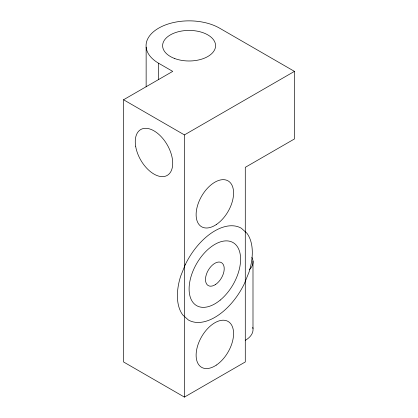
<?xml version="1.0" encoding="UTF-8"?>
<svg xmlns="http://www.w3.org/2000/svg" width="418" height="418" viewBox="0 0 418 418"><rect width="100%" height="100%" fill="white"/><g stroke="black" fill="none" stroke-linecap="round" stroke-linejoin="round"><path stroke-width="0.63" d="M123.556 99.761L172.718 71.379L158.673 63.27A43.038 24.845 0 0 1 158.673 28.131A43.038 24.845 0 0 1 219.534 28.131L294.444 71.379L294.444 138.959L245.282 167.341L245.282 361.962L184.422 397.1L123.556 361.962L123.556 99.761L184.422 134.904L294.444 71.379M252.994 261.025L252.994 328.6M184.422 134.904L184.422 397.1M158.673 63.27L158.673 79.514M146.143 47.203L146.143 86.839M252.78 327.378A26.486 15.288 0 0 1 245.282 340.336M251.84 257.399A26.486 15.288 0 0 1 249.457 269.631M185.352 264.489L180.686 276.11A52.971 30.582 -60 0 0 182.812 315.005L188.382 319.995A52.971 30.582 -60 0 0 244.352 283.733L249.018 272.113A52.971 30.582 -60 0 0 246.892 233.213L241.322 228.228A52.971 30.582 -60 0 0 185.352 264.489M216.357 224.513A26.486 15.288 -60 0 0 230.266 182.65A26.486 15.288 -60 0 0 197.933 204.329A26.486 15.288 -60 0 0 216.357 224.513M174.499 58.457A26.486 15.288 0 0 0 215.536 46.623A26.486 15.288 0 0 0 177.269 32.024A26.486 15.288 0 0 0 174.499 58.457M216.357 365.076A26.486 15.288 -60 0 0 230.266 323.208A26.486 15.288 -60 0 0 197.933 344.887A26.486 15.288 -60 0 0 216.357 365.076M215.604 284.454A13.24 7.644 -60 0 0 222.559 263.518A13.24 7.644 -60 0 0 206.393 274.36A13.24 7.644 -60 0 0 215.604 284.454M135.641 146.206A26.486 15.288 60 0 0 166.406 175.826A26.486 15.288 60 0 0 159.916 135.385A26.486 15.288 60 0 0 135.641 146.206M220.26 300.061A36.418 21.025 -60 0 0 233.949 243.14A36.418 21.025 -60 0 0 190.347 279.13A36.418 21.025 -60 0 0 220.26 300.061"/></g></svg>
